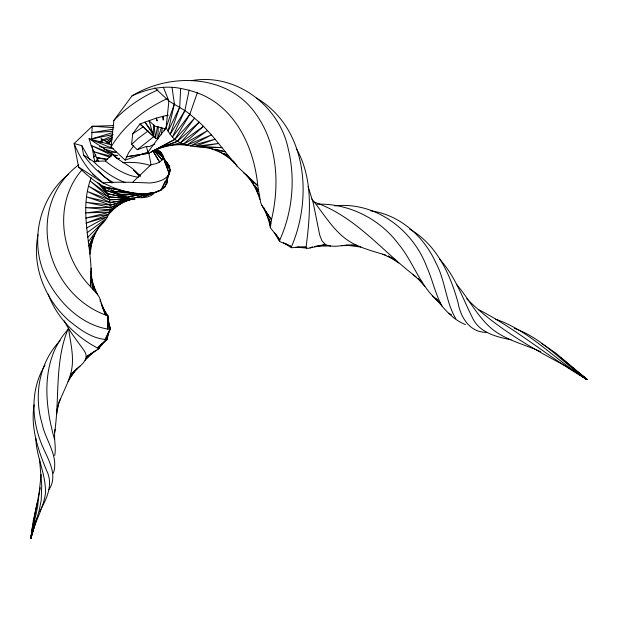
<?xml version="1.0" encoding="UTF-8"?>
<svg xmlns="http://www.w3.org/2000/svg" width="618" height="618" viewBox="0 0 618 618"><rect width="100%" height="100%" fill="white"/><g stroke="black" fill="none" stroke-linecap="round" stroke-linejoin="round"><path stroke-width="0.93" d="M113.156 134.539L91.626 138.926L92.229 126.273L113.805 125.578M102.851 308.189L107.949 315.891L107.779 329.124L109.571 329.1L110.413 328.822L107.841 318.903M91.255 177.528C77.451 213.303 94.384 250.305 90.692 286.829C93.913 291.109 99.058 294.523 100.317 299.969L105.431 314.979L107.949 315.891L107.779 329.124C80.433 324.272 58.579 302.326 46.458 278.254C28.899 243.693 38.347 198.641 68.474 174.183M154.801 144.071L149.309 146.551L146.381 146.474L137.266 149.687L131.611 144.434L132.731 133.797L139.977 124.002L153.627 136.678L157.775 139.011L158.247 126.829M54.693 432.121C59.753 397.714 54.492 361.592 68.204 328.668M385.871 255.134C376.169 252.19 366.312 249.602 357.042 245.416C346.636 243.191 335.559 248.853 325.547 244.581L308.05 248.366L306.783 248.142L306.088 247.123L291.294 247.679L291.487 246.721L279.498 241.414L279.799 239.969L270.352 227.687L271.464 219.823L261.831 205.392L260.726 202.758L257.752 185.678L237.312 166.443L222.016 147.671C205.068 145.979 181.816 150.591 170.205 134.338L179.73 107.115L180.657 88.428C163.901 85.06 147.262 88.783 131.974 95.914L113.867 120.394L111.055 146.999L125.184 160.124L147.98 152.09L166.088 127.609L174.392 103.924L172.043 87.462M91.085 268.189L90.692 286.829C60.61 256.3 52.6 203.214 82.24 169.618M54.685 455.59C56.439 446.845 53.349 438.085 55.157 429.332M41.12 474.477L37.683 506.466L30.9 538.1L32.808 524.466M34.137 404.829C30.359 427.664 38.107 450.043 46.729 470.839C53.048 483.469 47.609 497.127 41.213 508.436M113.805 127.632L92.229 126.273L74.137 143.538L78.563 166.999C93.928 182.627 113.82 195.041 135.929 197.575C146.335 193.782 169.116 193.843 167.231 177.358M90.63 273.828L90.908 271.441L93.411 289.873L92.399 284.489M31.588 533.458L30.9 538.1L34.175 526.49M166.837 183.77L168.088 175.504M169.193 168.158L169.471 166.327L167.13 162.557L164.55 160.201M90.089 254.075L92.051 241.236M38.03 234.709C31.626 265.894 44.844 298.826 68.057 319.885C79.089 329.046 92.237 339.081 107.084 339.521L108.567 331.518M56.74 414.091L58.579 402.897M100.085 301.399L100.317 299.969M157.397 126.844L155.504 138.115L139.977 124.002L156.369 118.061L168.088 115.072M161.252 134.794L162.349 128.312M32.128 530.677L32.491 528.823M189.108 90.22L197.297 92.839L189.865 114.23L172.43 137.08L184.89 110.56L189.108 90.22L180.657 88.428M31.819 533.697L30.9 538.1L33.241 520.68L37.381 502.998M32.105 532.021L30.9 538.1C34.152 522.789 43.19 509.255 45.4 493.705C46.358 474.678 36.284 457.142 35.798 438.177M90.738 244.751L89.525 250.174L95.087 233.21M107.401 336.107L106.59 339.722L110.29 328.405L108.93 324.968M32.576 530.599L30.9 538.1L35.798 508.954L40.309 487.772M174.392 103.924L168.111 131.178L170.205 134.338L184.89 110.56L168.899 101.012L154.763 87.88M150.375 193.233L135.929 197.575L142.055 197.706L161.205 189.981L169.309 173.797L170.205 170.135L169.471 166.327L163.569 157.999M32.607 530.762L30.9 538.1L39.127 510.823L41.236 500.147L41.73 485.408L39.544 459.189M32.87 530.252L30.9 538.1L35.859 521.422M33.109 529.387L34.121 526.011M56.956 410.136C60.34 394.709 70.746 381.538 72.213 365.57C73.434 352.948 70.097 340.533 68.505 328.104M34.415 525.686L35.149 523.315M157.775 139.011L161.476 127.223M36.122 520.642L36.918 518.309M53.395 473.241C59.096 455.79 45.168 440.024 42.032 423.446C33.557 395.157 39.243 362.163 60.185 340.642M125.184 160.124L128.652 152.615L133.805 145.655M34.793 523.662L35.728 521.09M164.318 130.869L165.477 128.305M93.218 236.586L88.899 246.111L98.641 227.401M58.926 402.133L60.309 399.066M165.122 181.352L161.205 189.981L157.598 191.062M168.25 174.454L170.205 170.135L160.788 152.159L157.667 149.672M99.266 226.667C113.156 214.685 112.97 201.337 103.839 186.335M80.023 365.972L70.297 375.118C75.102 368.591 91.68 361.26 84.233 350.8C77.412 340.935 69.54 331.719 64.311 320.835M39.799 511.434L40.858 509.186M48.976 489.61C58.247 475.705 48.621 460.263 42.92 447.185C31.41 421.43 29.842 389.935 44.952 365.261M110.413 328.822L105.16 339.707L110.29 328.405L110.413 328.822L108.312 323.492M179.73 107.115L168.111 131.178L166.088 127.609L168.899 101.012L163.376 87.292M184.89 110.56L189.865 114.23L174.817 139.421L149.054 153.179L126.366 156.817L149.054 153.179M68.088 381.553L74.284 371.472L69.278 378.316L77.536 368.212L74.763 370.692M111.055 146.999C123.986 125.261 144.79 108.961 167.54 98.455M88.714 355.96L86.002 358.548L96.284 350.097L86.311 356.802L98.463 349.07L102.148 343.631M95.635 161.885L97.837 158.826M108.83 143.554L111.958 139.251M101.066 344.852L98.463 349.07M96.199 161.128L97.868 158.834M88.235 241.862L101.151 224.481M155.86 149.293L160.788 152.159L162.58 154.817L169.309 173.797C165.408 180.402 157.235 182.179 150.166 182.998C134.415 182.426 118.733 181.584 102.92 182.897L78.563 166.999M68.59 328.907C40.664 358.911 44.094 402.596 54.454 439.112M106.018 339.946L98.416 348.537C76.114 336.903 56.964 318.185 48.212 294.199M158.494 148.32L180.278 142.951L199.166 122.148L189.865 114.23M85.191 360.286L91.588 353.496M86.443 228.065L107.231 216.771L86.033 223.137L108.637 214.431L115.759 207.045M87.586 237.436L103.453 221.762M131.611 144.434L138.077 138.463L148.05 130.954M113.867 120.394C126.427 107.586 141.352 96.98 157.884 89.942M95.805 155.064L93.743 157.034L94.863 161.715M108.181 143.252L110.931 140.626L107.617 142.549M95.473 176.756C86.111 167.362 78.95 155.883 74.137 143.538L81.823 145.655L83.6 155.033L93.341 161.398L105.346 161.012L112.584 154.106C120.356 162.858 132.862 165.732 139.212 175.852M132.932 181.939L151.024 164.666L155.96 163.708L159.653 162.086L162.016 159.954L162.998 157.474L162.58 154.817L155.674 149.618M112.453 209.502L109.695 212.136L85.771 218.084L108.637 214.431M105.956 339.892L97.605 347.864L107.084 339.521L106.651 339.228M167.169 145.755L183.415 144.195L203.484 126.311L211.48 134.879L222.016 147.671L199.027 146.821L218.672 143.469L194.647 146.42L215.164 139.189L190.583 145.879L211.48 134.879L186.845 145.16L175.45 144.411M95.829 155.211L93.743 157.034L92.175 146.852M137.266 149.687L153.21 137.142M78.718 164.805C24.063 205.964 44.959 292.314 105.431 314.979L101.754 305.64M122.627 202.156L109.695 212.136L85.686 212.909L110.383 209.842L126.86 200.425M86.976 232.831L105.485 219.205M153.534 193.797L150.97 195.674L147.107 197.026L142.055 197.706L148.181 194.855M180.278 142.951L203.484 126.311L199.166 122.148L177.428 141.368L152.785 151.031L150.553 152.461M132.731 133.797L143.523 126.613M186.845 145.16L207.586 130.568L183.415 144.195M106.296 142.032L111.904 138.27M115.975 206.088L110.383 209.842L85.809 207.64L110.699 207.501L130.599 199.359M152.785 151.031L174.817 139.421L194.624 118.108L177.428 141.368L164.79 145.817M131.974 95.914C170.692 72.074 228.614 74.291 256.03 114.175C277.644 144.55 279.776 184.481 271.464 219.823L261.831 205.392M98.826 141.939L112.53 135.558M116.617 204.751L110.699 207.501L86.172 202.31L110.645 205.076L134.546 198.633L134.979 198.95L109.471 199.769L87.64 191.588L110.228 202.511L134.979 198.95L127.424 199.197M163.059 187.934L164.813 187.123L170.205 170.135L167.2 165.222M309.95 247.888L312.523 246.806M166.25 115.844L167.949 115.218M100.046 142.148L101.839 141.491M104.527 140.495L112.607 137.52M91.626 138.926L112.754 132.576M123.276 201.283L110.645 205.076L86.775 196.949L110.228 202.511L122.387 200.572M125.075 200.742L127.787 199.923M117.721 158.865L119.544 158.447L116.663 158.339M114.338 152.36L116.153 151.958M314.377 246.489L319.035 245.694M320.889 245.377L325.547 244.581L322.055 240.989L319.691 235.01L313.272 203.098L308.096 186.512M112.97 129.232L91.703 132.623L112.569 131.286M142.016 194.415L128.884 196.509L156.099 192.167L147.648 193.519M143.894 194.114L145.771 193.813M124.257 200.271L126.126 199.977M127.996 199.676L129.865 199.375M131.734 199.081L134.546 198.633M191.41 80.649C235.728 72.762 279.406 105.485 288.227 148.853C295.551 179.019 292.523 211.642 279.799 239.969L276.215 234.554M114.036 155.914L117.721 155.566L112.175 154.67M334.732 205.894C375.505 201.329 413.295 229.996 426.938 267.409C432.639 280.062 435.281 293.99 442.079 306.157C448.336 313.743 456.262 321.02 465.501 324.597M314.438 246.652L327.849 245.57M122.588 162.665C132.074 161.962 141.846 162.511 150.862 165.732M142.001 193.751L121.089 194.423L149.602 193.504L143.901 193.689M123.646 199.313L109.471 199.769L88.768 186.25L108.413 196.81L134.5 199.15L108.413 196.81L90.158 180.981L107.084 193.604L133.109 199.112L107.084 193.604L97.914 182.928M341.476 245.663L357.042 245.416C336.285 236.555 325.431 215.636 311.843 198.981M317.08 204.156C348.591 203.222 379.514 218.656 398.324 243.832C413.929 262.403 420.379 287.826 440.255 302.866L432.5 295.798M297.66 246.891L306.088 247.123C310.352 214.222 313.411 178.587 296.246 148.428M107.988 152.113L115.612 152.329L103.847 149M323.175 245.67L330.576 246.103M112.754 191.232L141.877 193.843L112.754 191.232L111.302 189.973M295.744 247.038L306.783 248.142M346.01 245.114L360.866 247.061M138.447 177.258C126.002 175.666 114.987 168.644 105.346 161.012M107.771 159.135L96.516 157.575L91.17 145.408L89.062 138.749L110.807 144.72L101.066 138.362L102.379 142.704M99.467 146.651L113.287 148.722L89.062 138.749L112.584 154.106L91.17 145.408L111.734 155.35M486.698 332.337C469.989 332.7 460.642 317.513 458.069 302.805C450.476 274.948 437.451 246.389 412.082 230.537M370.885 210.815C399.954 214.909 424.064 236.485 435.821 262.774C445.393 280.356 445.57 301.623 455.837 318.726M165.454 128.822L154.747 126.041L149.093 120.788L153.627 136.678L153.612 124.357M106.79 159.745L96.516 157.575L98.695 161.445M123.538 191.001L104.102 186.899L133.117 193.04L123.538 191.001L113.38 187.633L102.92 182.897M203.701 147.161L225.23 151.765L215.11 149.147M511.094 339.776C496.239 336.872 479.027 332.623 472.245 317.351C462.326 297.382 454.941 275.628 439.437 259.019M111.31 156.362L93.689 151.696L110.012 157.258M103.075 186.08L105.547 190.12L130.846 198.733L105.547 190.12L99.004 183.299M139.228 175.388L140.479 175.751L137.289 174.214M127.772 197.907L119.506 194.554L111.479 189.935M313.975 202.047C355.311 215.921 382.411 251.433 416.038 276.833M495.458 319.158C530.993 331.094 555.621 360.796 587.1 379.537L561.074 357.907M514.191 328.305C543.006 338.34 562.558 362.805 587.1 379.537L577.212 371.457M209.525 147.841L228.336 155.713L224.326 153.534M125.075 182.542C113.086 177.953 102.426 170.39 93.341 161.398M540.495 351.642C524.489 344.388 506.683 340.394 492.592 329.425C477.49 317.065 469.054 298.896 456.463 284.311M197.297 92.839C235.396 106.736 254.183 147.632 257.752 185.678L243.337 172.499M382.658 254.176L395.203 259.815L388.251 256.037M115.164 157.011L116.872 157.837M137.374 174.338L140.61 175.952M478.425 309.564C517.011 329.116 549.587 358.201 587.1 379.537L579.869 373.921M285.949 243.701L291.487 246.721C312.801 197.188 306.876 127.547 256.509 98.084M448.799 313.241L451.596 314.786M409.68 229.178L411.279 230.081M565.47 365.933C530.105 347.331 495.335 327.154 466.752 298.78M566.196 366.374L569.124 368.119M572.036 369.896L573.496 370.785M541.484 343.322L555.791 353.094L587.1 379.537L579.985 374.887M574.941 371.688L578.556 373.96M112.909 182.426C101.329 175.504 91.456 165.964 83.6 155.033M283.523 242.689L291.294 247.679M162.58 154.817L155.404 150.128L162.998 157.474L155.721 151.163M136.632 173.225L140.618 175.829M388.282 256.146L398.764 263.044M218.656 151.031L231.364 159.49M580.194 374.832L587.1 379.537L579.738 373.882M137.744 174.276L139.931 175.836M437.544 299.9L435.304 298.27L442.079 306.157M580.905 374.941L587.1 379.537L580.951 375.002M112.02 183.082L104.419 176.864L98.223 170.553M583.006 376.47L587.1 379.537L581.221 375.095M247.733 176.153L246.451 175.18L258.455 190.9L254.832 185.431M571.619 367.115L574.454 369.278M577.243 372.044L578.579 373.071M264.404 208.312L263.229 207.393L270.715 223.415L268.699 218.247M413.094 274.74L422.426 282.611L418.185 278.672M139.985 175.659L133.658 170.182L139.166 175.937M92.383 173.558L103.299 183.028M227.532 156.377L234.346 163.075L232.785 160.726M418.015 278.749L424.86 286.412M154.106 150.738L162.016 159.954L154.23 150.236M152.723 132.383L144.867 122.055L153.38 134.902M234.098 161.885L237.312 166.443M252.762 182.31L253.797 183.87M154.438 136.508L155.504 138.115L154.106 125.184M89.896 160.062L81.823 145.655M152.8 150.9L159.653 162.086L152.831 150.692M104.658 311.572L107.099 315.559L100.912 303.067M274.377 232.383L279.328 241.205M251.464 181.028L259.12 195.504M92.275 282.866L97.675 294.763M160.788 152.159L161.808 154.763M162.835 157.358L163.855 159.954M164.535 161.684L169.309 173.797M267.015 213.944L268.019 216.524M255.806 187.88L259.854 199.459M157.281 120.734L156.369 118.061L156.902 120.85M265.833 211.503L270.313 226.026M91.055 276.416L95.759 292.499M146.381 146.474L148.22 153.086M163.585 119.892L162.882 116.238L163.005 119.946M148.899 153.411L151.024 164.666M108.529 323.569L109.571 329.1L107.957 316.068M91.719 280.904L92.059 282.696M269.394 222.264L270.352 227.687"/></g></svg>
